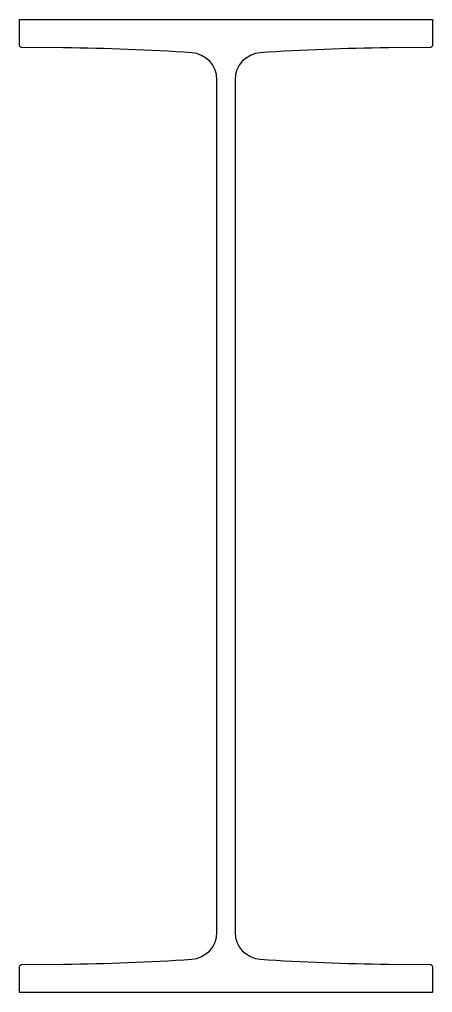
# Model space of a CAD drawing. Header units: millimetres. Extents: x -229 to 229, y -540 to 540.
import ezdxf

# ---------------------------------------------------------------- set-up
doc = ezdxf.new("R2010")
doc.units = ezdxf.units.MM
doc.layers.get('0').update_dxf_attribs({"lineweight": 25})

msp = doc.modelspace()

# ---------------------------------------------------------------- linework, layer by layer
msp.add_lwpolyline([(-38, 502.7, 0.014216), (-180, 508.2), (-227, 508.7, -0.411288), (-229, 510.7), (-229, 539.7), (-226, 539.7), (0, 539.7), (226, 539.7), (229, 539.7), (229, 510.7, -0.411288), (227, 508.7), (180, 508.2, 0.014216), (38, 502.7, 0.394764), (10, 472.8), (10, 0), (10, -472.8, 0.394764), (38, -502.7, 0.014216), (180, -508.2), (227, -508.7, -0.411288), (229, -510.7), (229, -539.7), (226, -539.7), (0, -539.7), (-226, -539.7), (-229, -539.7), (-229, -510.7, -0.411288), (-227, -508.7), (-180, -508.2, 0.014216), (-38, -502.7, 0.394764), (-10, -472.8), (-10, 0), (-10, 472.8, 0.394764)], format="xyb", close=True)

doc.saveas('drawing.dxf')
